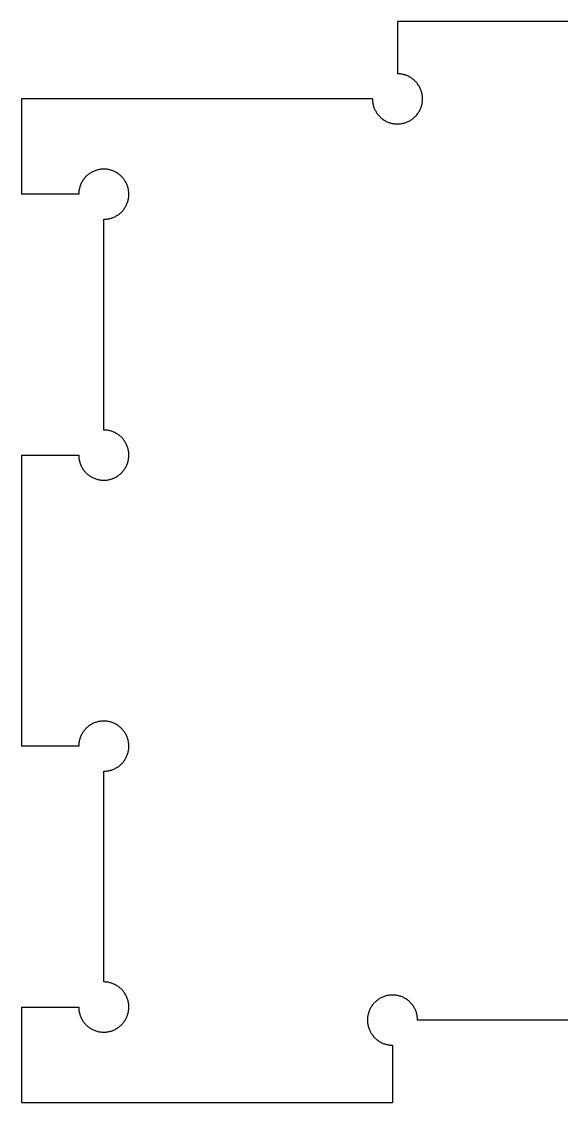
# Model space of a CAD drawing. Header units: millimetres. Extents: x -10 to 11.5, y -10 to 11.5.
# Drawn here: x -10 to 0.77, y -10 to 11.54 of the extents above; entities that cross this region are included whole.
import ezdxf

# ---------------------------------------------------------------- set-up
doc = ezdxf.new("R2010")
doc.units = ezdxf.units.MM
doc.layers.add('Default', color=18, linetype='Continuous', true_color=0x000000)

msp = doc.modelspace()

# ---------------------------------------------------------------- linework, layer by layer
at = {"layer": 'Default'}
for p, q in [((2.5, 11.54), (-2.5, 11.54)), ((-2.5, 11.54), (-2.5, 10.5)), ((-2.483, 10.5), (-2.5, 10.5)), ((-2.465, 10.499), (-2.483, 10.5)), ((-2.448, 10.497), (-2.465, 10.499)), ((-2.431, 10.495), (-2.448, 10.497)), ((-2.414, 10.493), (-2.431, 10.495)), ((-2.397, 10.489), (-2.414, 10.493)), ((-2.38, 10.485), (-2.397, 10.489)), ((-2.363, 10.481), (-2.38, 10.485)), ((-2.347, 10.476), (-2.363, 10.481)), ((-2.33, 10.47), (-2.347, 10.476)), ((-2.314, 10.464), (-2.33, 10.47)), ((-2.298, 10.457), (-2.314, 10.464)), ((-2.282, 10.45), (-2.298, 10.457)), ((-2.267, 10.442), (-2.282, 10.45)), ((-2.252, 10.434), (-2.267, 10.442)), ((-2.237, 10.425), (-2.252, 10.434)), ((-2.222, 10.416), (-2.237, 10.425)), ((-2.208, 10.406), (-2.222, 10.416)), ((-2.194, 10.396), (-2.208, 10.406)), ((-2.181, 10.385), (-2.194, 10.396)), ((-2.167, 10.373), (-2.181, 10.385)), ((-2.155, 10.362), (-2.167, 10.373)), ((-2.142, 10.349), (-2.155, 10.362)), ((-2.13, 10.337), (-2.142, 10.349)), ((-2.119, 10.324), (-2.13, 10.337)), ((-2.108, 10.31), (-2.119, 10.324)), ((-2.098, 10.297), (-2.108, 10.31)), ((-2.088, 10.283), (-2.098, 10.297)), ((-2.078, 10.268), (-2.088, 10.283)), ((-2.069, 10.253), (-2.078, 10.268)), ((-2.06, 10.238), (-2.069, 10.253)), ((-2.052, 10.223), (-2.06, 10.238)), ((-2.045, 10.207), (-2.052, 10.223)), ((-2.038, 10.191), (-2.045, 10.207)), ((-2.032, 10.175), (-2.038, 10.191)), ((-2.026, 10.159), (-2.032, 10.175)), ((-2.021, 10.142), (-2.026, 10.159)), ((-2.016, 10.126), (-2.021, 10.142)), ((-2.012, 10.109), (-2.016, 10.126)), ((-3, 10), (-10, 10)), ((-10, 10), (-10, 8.1)), ((-3, 10), (-3, 9.983)), ((-3, 9.983), (-2.999, 9.965)), ((-2.999, 9.965), (-2.997, 9.948)), ((-2.997, 9.948), (-2.995, 9.931)), ((-2.995, 9.931), (-2.993, 9.914)), ((-2.993, 9.914), (-2.989, 9.897)), ((-2.009, 10.092), (-2.012, 10.109)), ((-2.01, 9.902), (-2.007, 9.92)), ((-2.006, 10.075), (-2.009, 10.092)), ((-2.007, 9.92), (-2.004, 9.937)), ((-2.003, 10.058), (-2.006, 10.075)), ((-2.004, 9.937), (-2.002, 9.954)), ((-2.002, 10.04), (-2.003, 10.058)), ((-2.001, 10.023), (-2.002, 10.04)), ((-2.002, 9.954), (-2.001, 9.971)), ((-2, 10.006), (-2.001, 10.023)), ((-2.001, 9.971), (-2, 9.988)), ((-2, 9.988), (-2, 10.006)), ((-2.989, 9.897), (-2.985, 9.88)), ((-2.985, 9.88), (-2.981, 9.863)), ((-2.981, 9.863), (-2.976, 9.847)), ((-2.976, 9.847), (-2.97, 9.83)), ((-2.97, 9.83), (-2.964, 9.814)), ((-2.964, 9.814), (-2.957, 9.798)), ((-2.957, 9.798), (-2.95, 9.782)), ((-2.95, 9.782), (-2.942, 9.767)), ((-2.942, 9.767), (-2.934, 9.752)), ((-2.934, 9.752), (-2.925, 9.737)), ((-2.925, 9.737), (-2.916, 9.722)), ((-2.916, 9.722), (-2.906, 9.708)), ((-2.906, 9.708), (-2.896, 9.694)), ((-2.896, 9.694), (-2.885, 9.681)), ((-2.112, 9.685), (-2.101, 9.699)), ((-2.101, 9.699), (-2.091, 9.713)), ((-2.091, 9.713), (-2.081, 9.727)), ((-2.081, 9.727), (-2.072, 9.742)), ((-2.072, 9.742), (-2.063, 9.757)), ((-2.063, 9.757), (-2.055, 9.772)), ((-2.055, 9.772), (-2.047, 9.788)), ((-2.047, 9.788), (-2.04, 9.803)), ((-2.04, 9.803), (-2.034, 9.819)), ((-2.034, 9.819), (-2.028, 9.836)), ((-2.028, 9.836), (-2.022, 9.852)), ((-2.022, 9.852), (-2.018, 9.869)), ((-2.018, 9.869), (-2.013, 9.886)), ((-2.013, 9.886), (-2.01, 9.902)), ((-2.885, 9.681), (-2.873, 9.667)), ((-2.873, 9.667), (-2.862, 9.655)), ((-2.862, 9.655), (-2.849, 9.642)), ((-2.849, 9.642), (-2.837, 9.63)), ((-2.837, 9.63), (-2.824, 9.619)), ((-2.824, 9.619), (-2.81, 9.608)), ((-2.81, 9.608), (-2.797, 9.598)), ((-2.797, 9.598), (-2.783, 9.588)), ((-2.783, 9.588), (-2.768, 9.578)), ((-2.768, 9.578), (-2.753, 9.569)), ((-2.753, 9.569), (-2.738, 9.56)), ((-2.738, 9.56), (-2.723, 9.552)), ((-2.723, 9.552), (-2.707, 9.545)), ((-2.707, 9.545), (-2.691, 9.538)), ((-2.691, 9.538), (-2.675, 9.532)), ((-2.675, 9.532), (-2.659, 9.526)), ((-2.659, 9.526), (-2.642, 9.521)), ((-2.642, 9.521), (-2.626, 9.516)), ((-2.626, 9.516), (-2.609, 9.512)), ((-2.609, 9.512), (-2.592, 9.509)), ((-2.592, 9.509), (-2.575, 9.506)), ((-2.575, 9.506), (-2.558, 9.503)), ((-2.558, 9.503), (-2.54, 9.502)), ((-2.54, 9.502), (-2.523, 9.501)), ((-2.523, 9.501), (-2.506, 9.5)), ((-2.506, 9.5), (-2.488, 9.5)), ((-2.488, 9.5), (-2.471, 9.501)), ((-2.471, 9.501), (-2.454, 9.502)), ((-2.454, 9.502), (-2.437, 9.504)), ((-2.437, 9.504), (-2.42, 9.507)), ((-2.42, 9.507), (-2.402, 9.51)), ((-2.402, 9.51), (-2.386, 9.513)), ((-2.386, 9.513), (-2.369, 9.518)), ((-2.369, 9.518), (-2.352, 9.522)), ((-2.352, 9.522), (-2.336, 9.528)), ((-2.336, 9.528), (-2.319, 9.534)), ((-2.319, 9.534), (-2.303, 9.54)), ((-2.303, 9.54), (-2.288, 9.547)), ((-2.288, 9.547), (-2.272, 9.555)), ((-2.272, 9.555), (-2.257, 9.563)), ((-2.257, 9.563), (-2.242, 9.572)), ((-2.242, 9.572), (-2.227, 9.581)), ((-2.227, 9.581), (-2.213, 9.591)), ((-2.213, 9.591), (-2.199, 9.601)), ((-2.199, 9.601), (-2.185, 9.612)), ((-2.185, 9.612), (-2.172, 9.623)), ((-2.172, 9.623), (-2.159, 9.634)), ((-2.159, 9.634), (-2.146, 9.646)), ((-2.146, 9.646), (-2.134, 9.659)), ((-2.134, 9.659), (-2.123, 9.672)), ((-2.123, 9.672), (-2.112, 9.685)), ((-8.756, 8.406), (-8.766, 8.392)), ((-8.745, 8.419), (-8.756, 8.406)), ((-8.733, 8.433), (-8.745, 8.419)), ((-8.722, 8.445), (-8.733, 8.433)), ((-8.709, 8.458), (-8.722, 8.445)), ((-8.697, 8.47), (-8.709, 8.458)), ((-8.684, 8.481), (-8.697, 8.47)), ((-8.67, 8.492), (-8.684, 8.481)), ((-8.657, 8.502), (-8.67, 8.492)), ((-8.643, 8.512), (-8.657, 8.502)), ((-8.628, 8.522), (-8.643, 8.512)), ((-8.613, 8.531), (-8.628, 8.522)), ((-8.598, 8.54), (-8.613, 8.531)), ((-8.583, 8.548), (-8.598, 8.54)), ((-8.567, 8.555), (-8.583, 8.548)), ((-8.551, 8.562), (-8.567, 8.555)), ((-8.535, 8.568), (-8.551, 8.562)), ((-8.519, 8.574), (-8.535, 8.568)), ((-8.502, 8.579), (-8.519, 8.574)), ((-8.486, 8.584), (-8.502, 8.579)), ((-8.469, 8.588), (-8.486, 8.584)), ((-8.452, 8.591), (-8.469, 8.588)), ((-8.435, 8.594), (-8.452, 8.591)), ((-8.418, 8.597), (-8.435, 8.594)), ((-8.4, 8.598), (-8.418, 8.597)), ((-8.383, 8.599), (-8.4, 8.598)), ((-8.366, 8.6), (-8.383, 8.599)), ((-8.348, 8.6), (-8.366, 8.6)), ((-8.331, 8.599), (-8.348, 8.6)), ((-8.314, 8.598), (-8.331, 8.599)), ((-8.297, 8.596), (-8.314, 8.598)), ((-8.28, 8.593), (-8.297, 8.596)), ((-8.262, 8.59), (-8.28, 8.593)), ((-8.246, 8.587), (-8.262, 8.59)), ((-8.229, 8.582), (-8.246, 8.587)), ((-8.212, 8.578), (-8.229, 8.582)), ((-8.196, 8.572), (-8.212, 8.578)), ((-8.179, 8.566), (-8.196, 8.572)), ((-8.163, 8.56), (-8.179, 8.566)), ((-8.148, 8.553), (-8.163, 8.56)), ((-8.132, 8.545), (-8.148, 8.553)), ((-8.117, 8.537), (-8.132, 8.545)), ((-8.102, 8.528), (-8.117, 8.537)), ((-8.087, 8.519), (-8.102, 8.528)), ((-8.073, 8.509), (-8.087, 8.519)), ((-8.059, 8.499), (-8.073, 8.509)), ((-8.045, 8.488), (-8.059, 8.499)), ((-8.032, 8.477), (-8.045, 8.488)), ((-8.019, 8.466), (-8.032, 8.477)), ((-8.006, 8.454), (-8.019, 8.466)), ((-7.994, 8.441), (-8.006, 8.454)), ((-7.983, 8.428), (-7.994, 8.441)), ((-7.972, 8.415), (-7.983, 8.428)), ((-7.961, 8.401), (-7.972, 8.415)), ((-7.951, 8.387), (-7.961, 8.401)), ((-8.853, 8.186), (-8.855, 8.169)), ((-8.849, 8.203), (-8.853, 8.186)), ((-8.845, 8.22), (-8.849, 8.203)), ((-8.841, 8.237), (-8.845, 8.22)), ((-8.836, 8.253), (-8.841, 8.237)), ((-8.83, 8.27), (-8.836, 8.253)), ((-8.824, 8.286), (-8.83, 8.27)), ((-8.817, 8.302), (-8.824, 8.286)), ((-8.81, 8.318), (-8.817, 8.302)), ((-8.802, 8.333), (-8.81, 8.318)), ((-8.794, 8.348), (-8.802, 8.333)), ((-8.785, 8.363), (-8.794, 8.348)), ((-8.776, 8.378), (-8.785, 8.363)), ((-8.766, 8.392), (-8.776, 8.378)), ((-7.941, 8.373), (-7.951, 8.387)), ((-7.932, 8.358), (-7.941, 8.373)), ((-7.923, 8.343), (-7.932, 8.358)), ((-7.915, 8.328), (-7.923, 8.343)), ((-7.907, 8.312), (-7.915, 8.328)), ((-7.9, 8.297), (-7.907, 8.312)), ((-7.894, 8.281), (-7.9, 8.297)), ((-7.888, 8.264), (-7.894, 8.281)), ((-7.882, 8.248), (-7.888, 8.264)), ((-7.878, 8.231), (-7.882, 8.248)), ((-7.873, 8.214), (-7.878, 8.231)), ((-7.87, 8.198), (-7.873, 8.214)), ((-7.867, 8.18), (-7.87, 8.198)), ((-8.86, 8.1), (-10, 8.1)), ((-8.859, 8.135), (-8.86, 8.117)), ((-8.86, 8.117), (-8.86, 8.1)), ((-8.857, 8.152), (-8.859, 8.135)), ((-8.855, 8.169), (-8.857, 8.152)), ((-7.881, 7.958), (-7.876, 7.974)), ((-7.876, 7.974), (-7.872, 7.991)), ((-7.872, 7.991), (-7.869, 8.008)), ((-7.869, 8.008), (-7.866, 8.025)), ((-7.864, 8.163), (-7.867, 8.18)), ((-7.866, 8.025), (-7.863, 8.042)), ((-7.862, 8.146), (-7.864, 8.163)), ((-7.863, 8.042), (-7.862, 8.06)), ((-7.861, 8.129), (-7.862, 8.146)), ((-7.862, 8.06), (-7.861, 8.077)), ((-7.86, 8.112), (-7.861, 8.129)), ((-7.861, 8.077), (-7.86, 8.094)), ((-7.86, 8.094), (-7.86, 8.112)), ((-8.002, 7.751), (-7.99, 7.763)), ((-7.99, 7.763), (-7.979, 7.776)), ((-7.979, 7.776), (-7.968, 7.79)), ((-7.968, 7.79), (-7.958, 7.803)), ((-7.958, 7.803), (-7.948, 7.817)), ((-7.948, 7.817), (-7.938, 7.832)), ((-7.938, 7.832), (-7.929, 7.847)), ((-7.929, 7.847), (-7.92, 7.862)), ((-7.92, 7.862), (-7.912, 7.877)), ((-7.912, 7.877), (-7.905, 7.893)), ((-7.905, 7.893), (-7.898, 7.909)), ((-7.898, 7.909), (-7.892, 7.925)), ((-7.892, 7.925), (-7.886, 7.941)), ((-7.886, 7.941), (-7.881, 7.958)), ((-8.36, 3.4), (-8.36, 7.6)), ((-8.36, 7.6), (-8.343, 7.6)), ((-8.343, 7.6), (-8.325, 7.601)), ((-8.325, 7.601), (-8.308, 7.603)), ((-8.308, 7.603), (-8.291, 7.605)), ((-8.291, 7.605), (-8.274, 7.607)), ((-8.274, 7.607), (-8.257, 7.611)), ((-8.257, 7.611), (-8.24, 7.615)), ((-8.24, 7.615), (-8.223, 7.619)), ((-8.223, 7.619), (-8.207, 7.624)), ((-8.207, 7.624), (-8.19, 7.63)), ((-8.19, 7.63), (-8.174, 7.636)), ((-8.174, 7.636), (-8.158, 7.643)), ((-8.158, 7.643), (-8.142, 7.65)), ((-8.142, 7.65), (-8.127, 7.658)), ((-8.127, 7.658), (-8.112, 7.666)), ((-8.112, 7.666), (-8.097, 7.675)), ((-8.097, 7.675), (-8.082, 7.684)), ((-8.082, 7.684), (-8.068, 7.694)), ((-8.068, 7.694), (-8.054, 7.704)), ((-8.054, 7.704), (-8.041, 7.715)), ((-8.041, 7.715), (-8.027, 7.727)), ((-8.027, 7.727), (-8.015, 7.738)), ((-8.015, 7.738), (-8.002, 7.751)), ((-8.343, 3.4), (-8.36, 3.4)), ((-8.325, 3.399), (-8.343, 3.4)), ((-8.308, 3.397), (-8.325, 3.399)), ((-8.291, 3.395), (-8.308, 3.397)), ((-8.274, 3.393), (-8.291, 3.395)), ((-8.257, 3.389), (-8.274, 3.393)), ((-8.24, 3.385), (-8.257, 3.389)), ((-8.223, 3.381), (-8.24, 3.385)), ((-8.207, 3.376), (-8.223, 3.381)), ((-8.19, 3.37), (-8.207, 3.376)), ((-8.174, 3.364), (-8.19, 3.37)), ((-8.158, 3.357), (-8.174, 3.364)), ((-8.142, 3.35), (-8.158, 3.357)), ((-8.127, 3.342), (-8.142, 3.35)), ((-8.112, 3.334), (-8.127, 3.342)), ((-8.097, 3.325), (-8.112, 3.334)), ((-8.082, 3.316), (-8.097, 3.325)), ((-8.068, 3.306), (-8.082, 3.316)), ((-8.054, 3.296), (-8.068, 3.306)), ((-8.041, 3.285), (-8.054, 3.296)), ((-8.027, 3.273), (-8.041, 3.285)), ((-8.015, 3.262), (-8.027, 3.273)), ((-8.002, 3.249), (-8.015, 3.262)), ((-7.99, 3.237), (-8.002, 3.249)), ((-7.979, 3.224), (-7.99, 3.237)), ((-7.968, 3.21), (-7.979, 3.224)), ((-7.958, 3.197), (-7.968, 3.21)), ((-7.948, 3.183), (-7.958, 3.197)), ((-7.938, 3.168), (-7.948, 3.183)), ((-7.929, 3.153), (-7.938, 3.168)), ((-7.92, 3.138), (-7.929, 3.153)), ((-7.912, 3.123), (-7.92, 3.138)), ((-7.905, 3.107), (-7.912, 3.123)), ((-7.898, 3.091), (-7.905, 3.107)), ((-7.892, 3.075), (-7.898, 3.091)), ((-7.886, 3.059), (-7.892, 3.075)), ((-7.881, 3.042), (-7.886, 3.059)), ((-7.876, 3.026), (-7.881, 3.042)), ((-7.872, 3.009), (-7.876, 3.026)), ((-10, 2.9), (-8.86, 2.9)), ((-10, 2.9), (-10, -2.9)), ((-8.86, 2.9), (-8.86, 2.883)), ((-8.86, 2.883), (-8.859, 2.865)), ((-8.859, 2.865), (-8.857, 2.848)), ((-8.857, 2.848), (-8.855, 2.831)), ((-8.855, 2.831), (-8.853, 2.814)), ((-8.853, 2.814), (-8.849, 2.797)), ((-7.873, 2.786), (-7.87, 2.802)), ((-7.869, 2.992), (-7.872, 3.009)), ((-7.87, 2.802), (-7.867, 2.82)), ((-7.866, 2.975), (-7.869, 2.992)), ((-7.867, 2.82), (-7.864, 2.837)), ((-7.863, 2.958), (-7.866, 2.975)), ((-7.864, 2.837), (-7.862, 2.854)), ((-7.862, 2.94), (-7.863, 2.958)), ((-7.861, 2.923), (-7.862, 2.94)), ((-7.862, 2.854), (-7.861, 2.871)), ((-7.86, 2.906), (-7.861, 2.923)), ((-7.861, 2.871), (-7.86, 2.888)), ((-7.86, 2.888), (-7.86, 2.906)), ((-8.849, 2.797), (-8.845, 2.78)), ((-8.845, 2.78), (-8.841, 2.763)), ((-8.841, 2.763), (-8.836, 2.747)), ((-8.836, 2.747), (-8.83, 2.73)), ((-8.83, 2.73), (-8.824, 2.714)), ((-8.824, 2.714), (-8.817, 2.698)), ((-8.817, 2.698), (-8.81, 2.682)), ((-8.81, 2.682), (-8.802, 2.667)), ((-8.802, 2.667), (-8.794, 2.652)), ((-8.794, 2.652), (-8.785, 2.637)), ((-8.785, 2.637), (-8.776, 2.622)), ((-8.776, 2.622), (-8.766, 2.608)), ((-8.766, 2.608), (-8.756, 2.594)), ((-8.756, 2.594), (-8.745, 2.581)), ((-7.983, 2.572), (-7.972, 2.585)), ((-7.972, 2.585), (-7.961, 2.599)), ((-7.961, 2.599), (-7.951, 2.613)), ((-7.951, 2.613), (-7.941, 2.627)), ((-7.941, 2.627), (-7.932, 2.642)), ((-7.932, 2.642), (-7.923, 2.657)), ((-7.923, 2.657), (-7.915, 2.672)), ((-7.915, 2.672), (-7.907, 2.688)), ((-7.907, 2.688), (-7.9, 2.703)), ((-7.9, 2.703), (-7.894, 2.719)), ((-7.894, 2.719), (-7.888, 2.736)), ((-7.888, 2.736), (-7.882, 2.752)), ((-7.882, 2.752), (-7.878, 2.769)), ((-7.878, 2.769), (-7.873, 2.786)), ((-8.745, 2.581), (-8.733, 2.567)), ((-8.733, 2.567), (-8.722, 2.555)), ((-8.722, 2.555), (-8.709, 2.542)), ((-8.709, 2.542), (-8.697, 2.53)), ((-8.697, 2.53), (-8.684, 2.519)), ((-8.684, 2.519), (-8.67, 2.508)), ((-8.67, 2.508), (-8.657, 2.498)), ((-8.657, 2.498), (-8.643, 2.488)), ((-8.643, 2.488), (-8.628, 2.478)), ((-8.628, 2.478), (-8.613, 2.469)), ((-8.613, 2.469), (-8.598, 2.46)), ((-8.598, 2.46), (-8.583, 2.452)), ((-8.583, 2.452), (-8.567, 2.445)), ((-8.567, 2.445), (-8.551, 2.438)), ((-8.551, 2.438), (-8.535, 2.432)), ((-8.535, 2.432), (-8.519, 2.426)), ((-8.519, 2.426), (-8.502, 2.421)), ((-8.502, 2.421), (-8.486, 2.416)), ((-8.486, 2.416), (-8.469, 2.412)), ((-8.469, 2.412), (-8.452, 2.409)), ((-8.452, 2.409), (-8.435, 2.406)), ((-8.435, 2.406), (-8.418, 2.403)), ((-8.418, 2.403), (-8.4, 2.402)), ((-8.4, 2.402), (-8.383, 2.401)), ((-8.383, 2.401), (-8.366, 2.4)), ((-8.366, 2.4), (-8.348, 2.4)), ((-8.348, 2.4), (-8.331, 2.401)), ((-8.331, 2.401), (-8.314, 2.402)), ((-8.314, 2.402), (-8.297, 2.404)), ((-8.297, 2.404), (-8.28, 2.407)), ((-8.28, 2.407), (-8.262, 2.41)), ((-8.262, 2.41), (-8.246, 2.413)), ((-8.246, 2.413), (-8.229, 2.418)), ((-8.229, 2.418), (-8.212, 2.422)), ((-8.212, 2.422), (-8.196, 2.428)), ((-8.196, 2.428), (-8.179, 2.434)), ((-8.179, 2.434), (-8.163, 2.44)), ((-8.163, 2.44), (-8.148, 2.447)), ((-8.148, 2.447), (-8.132, 2.455)), ((-8.132, 2.455), (-8.117, 2.463)), ((-8.117, 2.463), (-8.102, 2.472)), ((-8.102, 2.472), (-8.087, 2.481)), ((-8.087, 2.481), (-8.073, 2.491)), ((-8.073, 2.491), (-8.059, 2.501)), ((-8.059, 2.501), (-8.045, 2.512)), ((-8.045, 2.512), (-8.032, 2.523)), ((-8.032, 2.523), (-8.019, 2.534)), ((-8.019, 2.534), (-8.006, 2.546)), ((-8.006, 2.546), (-7.994, 2.559)), ((-7.994, 2.559), (-7.983, 2.572)), ((-8.745, -2.581), (-8.756, -2.594)), ((-8.733, -2.567), (-8.745, -2.581)), ((-8.722, -2.555), (-8.733, -2.567)), ((-8.709, -2.542), (-8.722, -2.555)), ((-8.697, -2.53), (-8.709, -2.542)), ((-8.684, -2.519), (-8.697, -2.53)), ((-8.67, -2.508), (-8.684, -2.519)), ((-8.657, -2.498), (-8.67, -2.508)), ((-8.643, -2.488), (-8.657, -2.498)), ((-8.628, -2.478), (-8.643, -2.488)), ((-8.613, -2.469), (-8.628, -2.478)), ((-8.598, -2.46), (-8.613, -2.469)), ((-8.583, -2.452), (-8.598, -2.46)), ((-8.567, -2.445), (-8.583, -2.452)), ((-8.551, -2.438), (-8.567, -2.445)), ((-8.535, -2.432), (-8.551, -2.438)), ((-8.519, -2.426), (-8.535, -2.432)), ((-8.502, -2.421), (-8.519, -2.426)), ((-8.486, -2.416), (-8.502, -2.421)), ((-8.469, -2.412), (-8.486, -2.416)), ((-8.452, -2.409), (-8.469, -2.412)), ((-8.435, -2.406), (-8.452, -2.409)), ((-8.418, -2.403), (-8.435, -2.406)), ((-8.4, -2.402), (-8.418, -2.403)), ((-8.383, -2.401), (-8.4, -2.402)), ((-8.366, -2.4), (-8.383, -2.401)), ((-8.348, -2.4), (-8.366, -2.4)), ((-8.331, -2.401), (-8.348, -2.4)), ((-8.314, -2.402), (-8.331, -2.401)), ((-8.297, -2.404), (-8.314, -2.402)), ((-8.28, -2.407), (-8.297, -2.404)), ((-8.262, -2.41), (-8.28, -2.407)), ((-8.246, -2.413), (-8.262, -2.41)), ((-8.229, -2.418), (-8.246, -2.413)), ((-8.212, -2.422), (-8.229, -2.418)), ((-8.196, -2.428), (-8.212, -2.422)), ((-8.179, -2.434), (-8.196, -2.428)), ((-8.163, -2.44), (-8.179, -2.434)), ((-8.148, -2.447), (-8.163, -2.44)), ((-8.132, -2.455), (-8.148, -2.447)), ((-8.117, -2.463), (-8.132, -2.455)), ((-8.102, -2.472), (-8.117, -2.463)), ((-8.087, -2.481), (-8.102, -2.472)), ((-8.073, -2.491), (-8.087, -2.481)), ((-8.059, -2.501), (-8.073, -2.491)), ((-8.045, -2.512), (-8.059, -2.501)), ((-8.032, -2.523), (-8.045, -2.512)), ((-8.019, -2.534), (-8.032, -2.523)), ((-8.006, -2.546), (-8.019, -2.534)), ((-7.994, -2.559), (-8.006, -2.546)), ((-7.983, -2.572), (-7.994, -2.559)), ((-7.972, -2.585), (-7.983, -2.572)), ((-8.849, -2.797), (-8.853, -2.814)), ((-8.845, -2.78), (-8.849, -2.797)), ((-8.841, -2.763), (-8.845, -2.78)), ((-8.836, -2.747), (-8.841, -2.763)), ((-8.83, -2.73), (-8.836, -2.747)), ((-8.824, -2.714), (-8.83, -2.73)), ((-8.817, -2.698), (-8.824, -2.714)), ((-8.81, -2.682), (-8.817, -2.698)), ((-8.802, -2.667), (-8.81, -2.682)), ((-8.794, -2.652), (-8.802, -2.667)), ((-8.785, -2.637), (-8.794, -2.652)), ((-8.776, -2.622), (-8.785, -2.637)), ((-8.766, -2.608), (-8.776, -2.622)), ((-8.756, -2.594), (-8.766, -2.608)), ((-7.961, -2.599), (-7.972, -2.585)), ((-7.951, -2.613), (-7.961, -2.599)), ((-7.941, -2.627), (-7.951, -2.613)), ((-7.932, -2.642), (-7.941, -2.627)), ((-7.923, -2.657), (-7.932, -2.642)), ((-7.915, -2.672), (-7.923, -2.657)), ((-7.907, -2.688), (-7.915, -2.672)), ((-7.9, -2.703), (-7.907, -2.688)), ((-7.894, -2.719), (-7.9, -2.703)), ((-7.888, -2.736), (-7.894, -2.719)), ((-7.882, -2.752), (-7.888, -2.736)), ((-7.878, -2.769), (-7.882, -2.752)), ((-7.873, -2.786), (-7.878, -2.769)), ((-7.87, -2.802), (-7.873, -2.786)), ((-8.86, -2.9), (-10, -2.9)), ((-8.859, -2.865), (-8.86, -2.883)), ((-8.86, -2.883), (-8.86, -2.9)), ((-8.857, -2.848), (-8.859, -2.865)), ((-8.855, -2.831), (-8.857, -2.848)), ((-8.853, -2.814), (-8.855, -2.831)), ((-7.876, -3.026), (-7.872, -3.009)), ((-7.872, -3.009), (-7.869, -2.992)), ((-7.867, -2.82), (-7.87, -2.802)), ((-7.869, -2.992), (-7.866, -2.975)), ((-7.864, -2.837), (-7.867, -2.82)), ((-7.866, -2.975), (-7.863, -2.958)), ((-7.862, -2.854), (-7.864, -2.837)), ((-7.863, -2.958), (-7.862, -2.94)), ((-7.861, -2.871), (-7.862, -2.854)), ((-7.862, -2.94), (-7.861, -2.923)), ((-7.86, -2.888), (-7.861, -2.871)), ((-7.861, -2.923), (-7.86, -2.906)), ((-7.86, -2.906), (-7.86, -2.888)), ((-7.99, -3.237), (-7.979, -3.224)), ((-7.979, -3.224), (-7.968, -3.21)), ((-7.968, -3.21), (-7.958, -3.197)), ((-7.958, -3.197), (-7.948, -3.183)), ((-7.948, -3.183), (-7.938, -3.168)), ((-7.938, -3.168), (-7.929, -3.153)), ((-7.929, -3.153), (-7.92, -3.138)), ((-7.92, -3.138), (-7.912, -3.123)), ((-7.912, -3.123), (-7.905, -3.107)), ((-7.905, -3.107), (-7.898, -3.091)), ((-7.898, -3.091), (-7.892, -3.075)), ((-7.892, -3.075), (-7.886, -3.059)), ((-7.886, -3.059), (-7.881, -3.042)), ((-7.881, -3.042), (-7.876, -3.026)), ((-8.36, -7.6), (-8.36, -3.4)), ((-8.36, -3.4), (-8.343, -3.4)), ((-8.343, -3.4), (-8.325, -3.399)), ((-8.325, -3.399), (-8.308, -3.397)), ((-8.308, -3.397), (-8.291, -3.395)), ((-8.291, -3.395), (-8.274, -3.393)), ((-8.274, -3.393), (-8.257, -3.389)), ((-8.257, -3.389), (-8.24, -3.385)), ((-8.24, -3.385), (-8.223, -3.381)), ((-8.223, -3.381), (-8.207, -3.376)), ((-8.207, -3.376), (-8.19, -3.37)), ((-8.19, -3.37), (-8.174, -3.364)), ((-8.174, -3.364), (-8.158, -3.357)), ((-8.158, -3.357), (-8.142, -3.35)), ((-8.142, -3.35), (-8.127, -3.342)), ((-8.127, -3.342), (-8.112, -3.334)), ((-8.112, -3.334), (-8.097, -3.325)), ((-8.097, -3.325), (-8.082, -3.316)), ((-8.082, -3.316), (-8.068, -3.306)), ((-8.068, -3.306), (-8.054, -3.296)), ((-8.054, -3.296), (-8.041, -3.285)), ((-8.041, -3.285), (-8.027, -3.273)), ((-8.027, -3.273), (-8.015, -3.262)), ((-8.015, -3.262), (-8.002, -3.249)), ((-8.002, -3.249), (-7.99, -3.237)), ((-8.343, -7.6), (-8.36, -7.6)), ((-8.325, -7.601), (-8.343, -7.6)), ((-8.308, -7.603), (-8.325, -7.601)), ((-8.291, -7.605), (-8.308, -7.603)), ((-8.274, -7.607), (-8.291, -7.605)), ((-8.257, -7.611), (-8.274, -7.607)), ((-8.24, -7.615), (-8.257, -7.611)), ((-8.223, -7.619), (-8.24, -7.615)), ((-8.207, -7.624), (-8.223, -7.619)), ((-8.19, -7.63), (-8.207, -7.624)), ((-8.174, -7.636), (-8.19, -7.63)), ((-8.158, -7.643), (-8.174, -7.636)), ((-8.142, -7.65), (-8.158, -7.643)), ((-8.127, -7.658), (-8.142, -7.65)), ((-8.112, -7.666), (-8.127, -7.658)), ((-8.097, -7.675), (-8.112, -7.666)), ((-8.082, -7.684), (-8.097, -7.675)), ((-8.068, -7.694), (-8.082, -7.684)), ((-8.054, -7.704), (-8.068, -7.694)), ((-8.041, -7.715), (-8.054, -7.704)), ((-8.027, -7.727), (-8.041, -7.715)), ((-8.015, -7.738), (-8.027, -7.727)), ((-8.002, -7.751), (-8.015, -7.738)), ((-7.99, -7.763), (-8.002, -7.751)), ((-7.979, -7.776), (-7.99, -7.763)), ((-7.968, -7.79), (-7.979, -7.776)), ((-7.958, -7.803), (-7.968, -7.79)), ((-7.948, -7.817), (-7.958, -7.803)), ((-7.938, -7.832), (-7.948, -7.817)), ((-7.929, -7.847), (-7.938, -7.832)), ((-7.92, -7.862), (-7.929, -7.847)), ((-7.912, -7.877), (-7.92, -7.862)), ((-7.905, -7.893), (-7.912, -7.877)), ((-7.898, -7.909), (-7.905, -7.893)), ((-7.892, -7.925), (-7.898, -7.909)), ((-7.886, -7.941), (-7.892, -7.925)), ((-7.881, -7.958), (-7.886, -7.941)), ((-7.876, -7.974), (-7.881, -7.958)), ((-2.901, -7.961), (-2.915, -7.972)), ((-2.887, -7.951), (-2.901, -7.961)), ((-2.873, -7.941), (-2.887, -7.951)), ((-2.858, -7.932), (-2.873, -7.941)), ((-2.843, -7.923), (-2.858, -7.932)), ((-2.828, -7.915), (-2.843, -7.923)), ((-2.812, -7.907), (-2.828, -7.915)), ((-2.797, -7.9), (-2.812, -7.907)), ((-2.781, -7.894), (-2.797, -7.9)), ((-2.764, -7.888), (-2.781, -7.894)), ((-2.748, -7.882), (-2.764, -7.888)), ((-2.731, -7.878), (-2.748, -7.882)), ((-2.714, -7.873), (-2.731, -7.878)), ((-2.698, -7.87), (-2.714, -7.873)), ((-2.68, -7.867), (-2.698, -7.87)), ((-2.663, -7.864), (-2.68, -7.867)), ((-2.646, -7.862), (-2.663, -7.864)), ((-2.629, -7.861), (-2.646, -7.862)), ((-2.612, -7.86), (-2.629, -7.861)), ((-2.594, -7.86), (-2.612, -7.86)), ((-2.577, -7.861), (-2.594, -7.86)), ((-2.56, -7.862), (-2.577, -7.861)), ((-2.542, -7.863), (-2.56, -7.862)), ((-2.525, -7.866), (-2.542, -7.863)), ((-2.508, -7.869), (-2.525, -7.866)), ((-2.491, -7.872), (-2.508, -7.869)), ((-2.474, -7.876), (-2.491, -7.872)), ((-2.458, -7.881), (-2.474, -7.876)), ((-2.441, -7.886), (-2.458, -7.881)), ((-2.425, -7.892), (-2.441, -7.886)), ((-2.409, -7.898), (-2.425, -7.892)), ((-2.393, -7.905), (-2.409, -7.898)), ((-2.377, -7.912), (-2.393, -7.905)), ((-2.362, -7.92), (-2.377, -7.912)), ((-2.347, -7.929), (-2.362, -7.92)), ((-2.332, -7.938), (-2.347, -7.929)), ((-2.317, -7.948), (-2.332, -7.938)), ((-2.303, -7.958), (-2.317, -7.948)), ((-2.29, -7.968), (-2.303, -7.958)), ((-2.276, -7.979), (-2.29, -7.968)), ((-10, -8.1), (-8.86, -8.1)), ((-10, -8.1), (-10, -10)), ((-8.86, -8.1), (-8.86, -8.117)), ((-8.86, -8.117), (-8.859, -8.135)), ((-8.859, -8.135), (-8.857, -8.152)), ((-8.857, -8.152), (-8.855, -8.169)), ((-8.855, -8.169), (-8.853, -8.186)), ((-7.872, -7.991), (-7.876, -7.974)), ((-7.869, -8.008), (-7.872, -7.991)), ((-7.87, -8.198), (-7.867, -8.18)), ((-7.866, -8.025), (-7.869, -8.008)), ((-7.867, -8.18), (-7.864, -8.163)), ((-7.863, -8.042), (-7.866, -8.025)), ((-7.864, -8.163), (-7.862, -8.146)), ((-7.862, -8.06), (-7.863, -8.042)), ((-7.861, -8.077), (-7.862, -8.06)), ((-7.862, -8.146), (-7.861, -8.129)), ((-7.86, -8.094), (-7.861, -8.077)), ((-7.861, -8.129), (-7.86, -8.112)), ((-7.86, -8.112), (-7.86, -8.094)), ((-3.066, -8.179), (-3.072, -8.196)), ((-3.06, -8.163), (-3.066, -8.179)), ((-3.053, -8.148), (-3.06, -8.163)), ((-3.045, -8.132), (-3.053, -8.148)), ((-3.037, -8.117), (-3.045, -8.132)), ((-3.028, -8.102), (-3.037, -8.117)), ((-3.019, -8.087), (-3.028, -8.102)), ((-3.009, -8.073), (-3.019, -8.087)), ((-2.999, -8.059), (-3.009, -8.073)), ((-2.988, -8.045), (-2.999, -8.059)), ((-2.977, -8.032), (-2.988, -8.045)), ((-2.966, -8.019), (-2.977, -8.032)), ((-2.954, -8.006), (-2.966, -8.019)), ((-2.941, -7.994), (-2.954, -8.006)), ((-2.928, -7.983), (-2.941, -7.994)), ((-2.915, -7.972), (-2.928, -7.983)), ((-2.263, -7.99), (-2.276, -7.979)), ((-2.251, -8.002), (-2.263, -7.99)), ((-2.238, -8.015), (-2.251, -8.002)), ((-2.227, -8.027), (-2.238, -8.015)), ((-2.215, -8.041), (-2.227, -8.027)), ((-2.204, -8.054), (-2.215, -8.041)), ((-2.194, -8.068), (-2.204, -8.054)), ((-2.184, -8.082), (-2.194, -8.068)), ((-2.175, -8.097), (-2.184, -8.082)), ((-2.166, -8.112), (-2.175, -8.097)), ((-2.158, -8.127), (-2.166, -8.112)), ((-2.15, -8.142), (-2.158, -8.127)), ((-2.143, -8.158), (-2.15, -8.142)), ((-2.136, -8.174), (-2.143, -8.158)), ((-2.13, -8.19), (-2.136, -8.174)), ((-8.853, -8.186), (-8.849, -8.203)), ((-8.849, -8.203), (-8.845, -8.22)), ((-8.845, -8.22), (-8.841, -8.237)), ((-8.841, -8.237), (-8.836, -8.253)), ((-8.836, -8.253), (-8.83, -8.27)), ((-8.83, -8.27), (-8.824, -8.286)), ((-8.824, -8.286), (-8.817, -8.302)), ((-8.817, -8.302), (-8.81, -8.318)), ((-8.81, -8.318), (-8.802, -8.333)), ((-8.802, -8.333), (-8.794, -8.348)), ((-8.794, -8.348), (-8.785, -8.363)), ((-8.785, -8.363), (-8.776, -8.378)), ((-8.776, -8.378), (-8.766, -8.392)), ((-8.766, -8.392), (-8.756, -8.406)), ((-7.961, -8.401), (-7.951, -8.387)), ((-7.951, -8.387), (-7.941, -8.373)), ((-7.941, -8.373), (-7.932, -8.358)), ((-7.932, -8.358), (-7.923, -8.343)), ((-7.923, -8.343), (-7.915, -8.328)), ((-7.915, -8.328), (-7.907, -8.312)), ((-7.907, -8.312), (-7.9, -8.297)), ((-7.9, -8.297), (-7.894, -8.281)), ((-7.894, -8.281), (-7.888, -8.264)), ((-7.888, -8.264), (-7.882, -8.248)), ((-7.882, -8.248), (-7.878, -8.231)), ((-7.878, -8.231), (-7.873, -8.214)), ((-7.873, -8.214), (-7.87, -8.198)), ((-3.099, -8.331), (-3.1, -8.348)), ((-3.1, -8.348), (-3.1, -8.366)), ((-3.1, -8.366), (-3.099, -8.383)), ((-3.098, -8.314), (-3.099, -8.331)), ((-3.099, -8.383), (-3.098, -8.4)), ((-3.096, -8.297), (-3.098, -8.314)), ((-3.098, -8.4), (-3.097, -8.418)), ((-3.093, -8.28), (-3.096, -8.297)), ((-3.09, -8.262), (-3.093, -8.28)), ((-3.087, -8.246), (-3.09, -8.262)), ((-3.082, -8.229), (-3.087, -8.246)), ((-3.078, -8.212), (-3.082, -8.229)), ((-3.072, -8.196), (-3.078, -8.212)), ((-2.124, -8.207), (-2.13, -8.19)), ((-2.119, -8.223), (-2.124, -8.207)), ((-2.115, -8.24), (-2.119, -8.223)), ((-2.111, -8.257), (-2.115, -8.24)), ((-2.107, -8.274), (-2.111, -8.257)), ((-2.105, -8.291), (-2.107, -8.274)), ((-2.103, -8.308), (-2.105, -8.291)), ((-2.101, -8.325), (-2.103, -8.308)), ((-2.1, -8.343), (-2.101, -8.325)), ((-2.1, -8.36), (-2.1, -8.343)), ((2.1, -8.36), (-2.1, -8.36)), ((-8.756, -8.406), (-8.745, -8.419)), ((-8.745, -8.419), (-8.733, -8.433)), ((-8.733, -8.433), (-8.722, -8.445)), ((-8.722, -8.445), (-8.709, -8.458)), ((-8.709, -8.458), (-8.697, -8.47)), ((-8.697, -8.47), (-8.684, -8.481)), ((-8.684, -8.481), (-8.67, -8.492)), ((-8.67, -8.492), (-8.657, -8.502)), ((-8.657, -8.502), (-8.643, -8.512)), ((-8.643, -8.512), (-8.628, -8.522)), ((-8.628, -8.522), (-8.613, -8.531)), ((-8.613, -8.531), (-8.598, -8.54)), ((-8.598, -8.54), (-8.583, -8.548)), ((-8.583, -8.548), (-8.567, -8.555)), ((-8.567, -8.555), (-8.551, -8.562)), ((-8.551, -8.562), (-8.535, -8.568)), ((-8.535, -8.568), (-8.519, -8.574)), ((-8.519, -8.574), (-8.502, -8.579)), ((-8.502, -8.579), (-8.486, -8.584)), ((-8.486, -8.584), (-8.469, -8.588)), ((-8.469, -8.588), (-8.452, -8.591)), ((-8.452, -8.591), (-8.435, -8.594)), ((-8.435, -8.594), (-8.418, -8.597)), ((-8.418, -8.597), (-8.4, -8.598)), ((-8.4, -8.598), (-8.383, -8.599)), ((-8.383, -8.599), (-8.366, -8.6)), ((-8.366, -8.6), (-8.348, -8.6)), ((-8.348, -8.6), (-8.331, -8.599)), ((-8.331, -8.599), (-8.314, -8.598)), ((-8.314, -8.598), (-8.297, -8.596)), ((-8.297, -8.596), (-8.28, -8.593)), ((-8.28, -8.593), (-8.262, -8.59)), ((-8.262, -8.59), (-8.246, -8.587)), ((-8.246, -8.587), (-8.229, -8.582)), ((-8.229, -8.582), (-8.212, -8.578)), ((-8.212, -8.578), (-8.196, -8.572)), ((-8.196, -8.572), (-8.179, -8.566)), ((-8.179, -8.566), (-8.163, -8.56)), ((-8.163, -8.56), (-8.148, -8.553)), ((-8.148, -8.553), (-8.132, -8.545)), ((-8.132, -8.545), (-8.117, -8.537)), ((-8.117, -8.537), (-8.102, -8.528)), ((-8.102, -8.528), (-8.087, -8.519)), ((-8.087, -8.519), (-8.073, -8.509)), ((-8.073, -8.509), (-8.059, -8.499)), ((-8.059, -8.499), (-8.045, -8.488)), ((-8.045, -8.488), (-8.032, -8.477)), ((-8.032, -8.477), (-8.019, -8.466)), ((-8.019, -8.466), (-8.006, -8.454)), ((-8.006, -8.454), (-7.994, -8.441)), ((-7.994, -8.441), (-7.983, -8.428)), ((-7.983, -8.428), (-7.972, -8.415)), ((-7.972, -8.415), (-7.961, -8.401)), ((-3.097, -8.418), (-3.094, -8.435)), ((-3.094, -8.435), (-3.091, -8.452)), ((-3.091, -8.452), (-3.088, -8.469)), ((-3.088, -8.469), (-3.084, -8.486)), ((-3.084, -8.486), (-3.079, -8.502)), ((-3.079, -8.502), (-3.074, -8.519)), ((-3.074, -8.519), (-3.068, -8.535)), ((-3.068, -8.535), (-3.062, -8.551)), ((-3.062, -8.551), (-3.055, -8.567)), ((-3.055, -8.567), (-3.048, -8.583)), ((-3.048, -8.583), (-3.04, -8.598)), ((-3.04, -8.598), (-3.031, -8.613)), ((-3.031, -8.613), (-3.022, -8.628)), ((-3.022, -8.628), (-3.012, -8.643)), ((-3.012, -8.643), (-3.002, -8.657)), ((-3.002, -8.657), (-2.992, -8.67)), ((-2.992, -8.67), (-2.981, -8.684)), ((-2.981, -8.684), (-2.97, -8.697)), ((-2.97, -8.697), (-2.958, -8.709)), ((-2.958, -8.709), (-2.945, -8.722)), ((-2.945, -8.722), (-2.933, -8.733)), ((-2.933, -8.733), (-2.919, -8.745)), ((-2.919, -8.745), (-2.906, -8.756)), ((-2.906, -8.756), (-2.892, -8.766)), ((-2.892, -8.766), (-2.878, -8.776)), ((-2.878, -8.776), (-2.863, -8.785)), ((-2.863, -8.785), (-2.848, -8.794)), ((-2.848, -8.794), (-2.833, -8.802)), ((-2.833, -8.802), (-2.818, -8.81)), ((-2.818, -8.81), (-2.802, -8.817)), ((-2.802, -8.817), (-2.786, -8.824)), ((-2.786, -8.824), (-2.77, -8.83)), ((-2.77, -8.83), (-2.753, -8.836)), ((-2.753, -8.836), (-2.737, -8.841)), ((-2.737, -8.841), (-2.72, -8.845)), ((-2.72, -8.845), (-2.703, -8.849)), ((-2.703, -8.849), (-2.686, -8.853)), ((-2.686, -8.853), (-2.669, -8.855)), ((-2.669, -8.855), (-2.652, -8.857)), ((-2.652, -8.857), (-2.635, -8.859)), ((-2.635, -8.859), (-2.617, -8.86)), ((-2.617, -8.86), (-2.6, -8.86)), ((-2.6, -8.86), (-2.6, -10)), ((-10, -10), (-2.6, -10))]:
    msp.add_line(p, q, dxfattribs=at)

doc.saveas('drawing.dxf')
